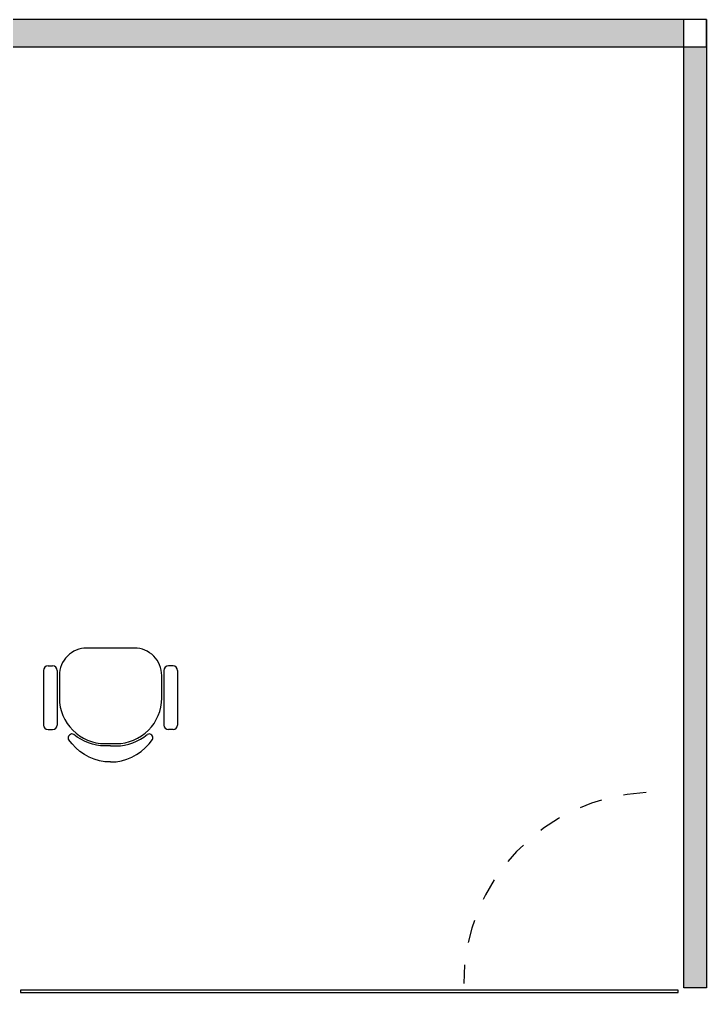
# Model space of a CAD drawing. Header units: millimetres. Extents: x 32.4 to 129.7, y 76.1 to 139.3.
# Drawn here: x 103.775 to 106.799, y 88.325 to 92.605 of the extents above; entities that cross this region are included whole.
import ezdxf

# ---------------------------------------------------------------- set-up
doc = ezdxf.new("R2010")
doc.units = ezdxf.units.MM
doc.linetypes.add('Hidden', pattern=[7.14375, 4.7625, -2.38125])
doc.linetypes.add('Hidden_2_', pattern=[0.007144, 0.004763, -0.002381])
for name, color, linetype in [('DURLOCK', 7, 'Continuous'), ('HATCH LADRILLO COMUN', 7, 'Continuous'), ('n carpinteria proyeccion', 7, 'Hidden'), ('n carpinteria vidrio', 7, 'Continuous')]:
    doc.layers.add(name, color=color, linetype=linetype)

msp = doc.modelspace()

# ---------------------------------------------------------------- hatches: boundary and pattern name
at = {"layer": 'HATCH LADRILLO COMUN'}
h = msp.add_hatch(color=256, dxfattribs=at)
h.paths.add_polyline_path([(98.869196, 92.605442), (98.769196, 92.605442), (98.769196, 88.345442), (98.869196, 88.345442)])
h.paths.add_polyline_path([(106.799196, 92.485442), (106.699196, 92.485442), (106.699196, 88.345442), (106.799196, 88.345442)])
h = msp.add_hatch(color=256, dxfattribs=at)
h.paths.add_polyline_path([(98.869196, 92.485442), (106.799196, 92.485442), (106.799196, 92.605442), (98.869196, 92.605442)], flags=17)
h.paths.add_polyline_path([(102.834195, 88.345442), (102.734195, 88.345442), (102.734196, 92.605442), (102.834196, 92.605442)], flags=17)
edge = h.paths.add_edge_path()
edge.add_line((106.799196, 92.605442), (106.799196, 88.345442))
edge.add_line((106.799196, 88.345442), (106.699196, 88.345442))
edge.add_line((106.699196, 88.345442), (106.699196, 92.605442))
edge.add_line((98.869196, 92.605442), (98.869196, 88.345442))
edge.add_line((98.869196, 88.345442), (98.769196, 88.345442))
edge.add_line((98.769196, 88.345442), (98.769196, 92.605442))

# ---------------------------------------------------------------- linework, layer by layer
for p, q in [((103.901092, 89.761844), (103.921092, 89.761844)), ((104.451092, 89.761844), (104.431092, 89.761844)), ((103.881092, 89.741844), (103.881092, 89.501844)), ((103.941092, 89.741844), (103.941092, 89.501844)), ((104.411092, 89.741844), (104.411092, 89.501844)), ((104.471092, 89.741844), (104.471092, 89.501844)), ((103.901092, 89.481844), (103.921092, 89.481844)), ((104.451092, 89.481844), (104.431092, 89.481844))]:
    msp.add_line(p, q)
msp.add_lwpolyline([(104.401092, 89.620443), (104.401092, 89.720443, 0.414214), (104.281092, 89.840443), (104.071092, 89.840443, 0.414214), (103.951092, 89.720443), (103.951092, 89.620443, 0.414214), (104.151092, 89.420443), (104.201092, 89.420443, 0.414214)], format="xyb", close=True)
for points in [[(104.176092, 89.410443), (104.151092, 89.410443, -0.178789), (104.014577, 89.460869)], [(104.176092, 89.410443), (104.201092, 89.410443, 0.178789), (104.337606, 89.460869)], [(104.176092, 89.340443), (104.151092, 89.340443, -0.207449), (103.991667, 89.438298)], [(104.176092, 89.340443), (104.201092, 89.340443, 0.207449), (104.360516, 89.438298)]]:
    msp.add_lwpolyline(points, format="xyb")
for centre, radius, start, end in [((103.901092, 89.741844), 0.02, 90, 180), ((103.921092, 89.741844), 0.02, 0, 90), ((104.431092, 89.741844), 0.02, 90, 180), ((104.451092, 89.741844), 0.02, 0, 90), ((103.901092, 89.501844), 0.02, 180, 270), ((103.921092, 89.501844), 0.02, 270, 0), ((104.431092, 89.501844), 0.02, 180, 270), ((104.451092, 89.501844), 0.02, 270, 0), ((104.006692, 89.44596), 0.016866, 62.127554, 207.020488), ((104.345491, 89.44596), 0.016866, 332.979512, 117.872446)]:
    msp.add_arc(centre, radius, start, end)
at = {"layer": 'DURLOCK'}
for p, q in [((106.799196, 92.605442), (98.869196, 92.605442)), ((106.699196, 88.345442), (106.699196, 92.605442)), ((106.799196, 92.605442), (106.799196, 88.345442)), ((106.799196, 92.485442), (106.799196, 92.605442)), ((98.869196, 92.485442), (106.799196, 92.485442)), ((106.799196, 88.345442), (106.699196, 88.345442))]:
    msp.add_line(p, q, dxfattribs=at)
at = {"layer": 'n carpinteria proyeccion', "linetype": 'Hidden_2_'}
msp.add_arc((106.570429, 88.365443), 0.84, 92.547318, 180, dxfattribs=at)
at = {"layer": 'n carpinteria vidrio'}
for p, q in [((106.674196, 88.335442), (103.779196, 88.335442)), ((103.779196, 88.335442), (103.779196, 88.325442)), ((103.779196, 88.325442), (106.674196, 88.325442)), ((106.674196, 88.325442), (106.674196, 88.335442))]:
    msp.add_line(p, q, dxfattribs=at)

doc.saveas('drawing.dxf')
